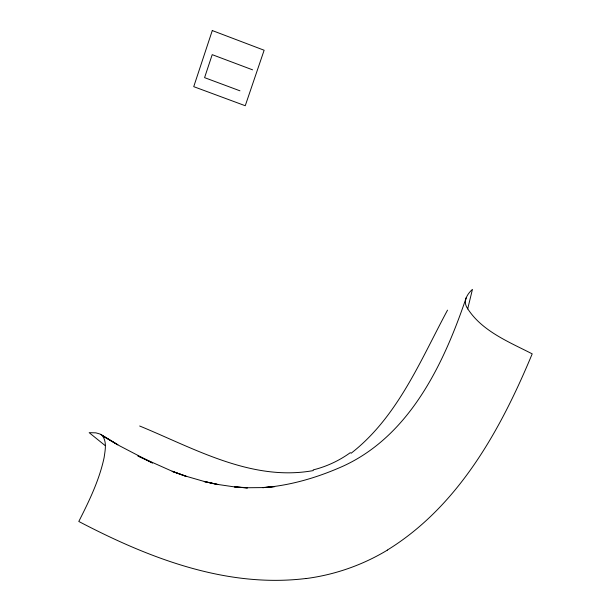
<?xml version="1.0" encoding="UTF-8"?>
<svg xmlns="http://www.w3.org/2000/svg" width="611" height="611" viewBox="0 0 611 611"><rect width="100%" height="100%" fill="white"/><g stroke="black" fill="none" stroke-linecap="round" stroke-linejoin="round"><path stroke-width="0.92" d="M467.682 308.945L472.44 289.362C467.698 293.608 463.237 300.299 466.491 306.768C480.597 330.673 508.604 341.725 532.204 353.861C500.898 429.128 458.708 506.114 387.305 550.076M466.308 297.397C443.907 363.499 410.157 435.315 343.237 466.086C317.766 477.466 290.569 485.577 262.661 487.677L274.69 486.608L261.806 487.601L248.433 487.731L234.548 486.952L247.463 487.937L233.501 486.761L219.097 484.645L204.234 481.583L217.951 484.599L203.089 481.14L187.806 476.733L172.096 471.379L186.019 476.343L170.385 470.462L137.933 455.974L152.529 463.008L119.596 445.824L100.12 434.07L95.881 432.848L89.168 432.664L104.939 445.404M447.519 310.144C420.376 360.559 397.547 417.206 351.027 453.316M313.244 470.592C251.869 481.735 194.466 448.55 139.675 426.004M306.111 578.48C226.345 588.324 148.198 557.82 78.796 521.466C89.153 501.043 99.333 480.101 104.122 457.563C105.107 450.567 107.047 442.143 102.549 435.948L117.816 444.839L101.006 434.589M239.94 90.81L204.578 77.643L212.208 54.654L252.58 69.837M350.393 452.591A84.127 65.698 -27.1 0 1 313.176 469.89M387.351 550.144A204.211 197.956 -16.6 0 1 306.119 578.548M212.284 30.55L193.733 86.655L245.248 105.734L264.128 50.239L212.284 30.55"/></g></svg>
